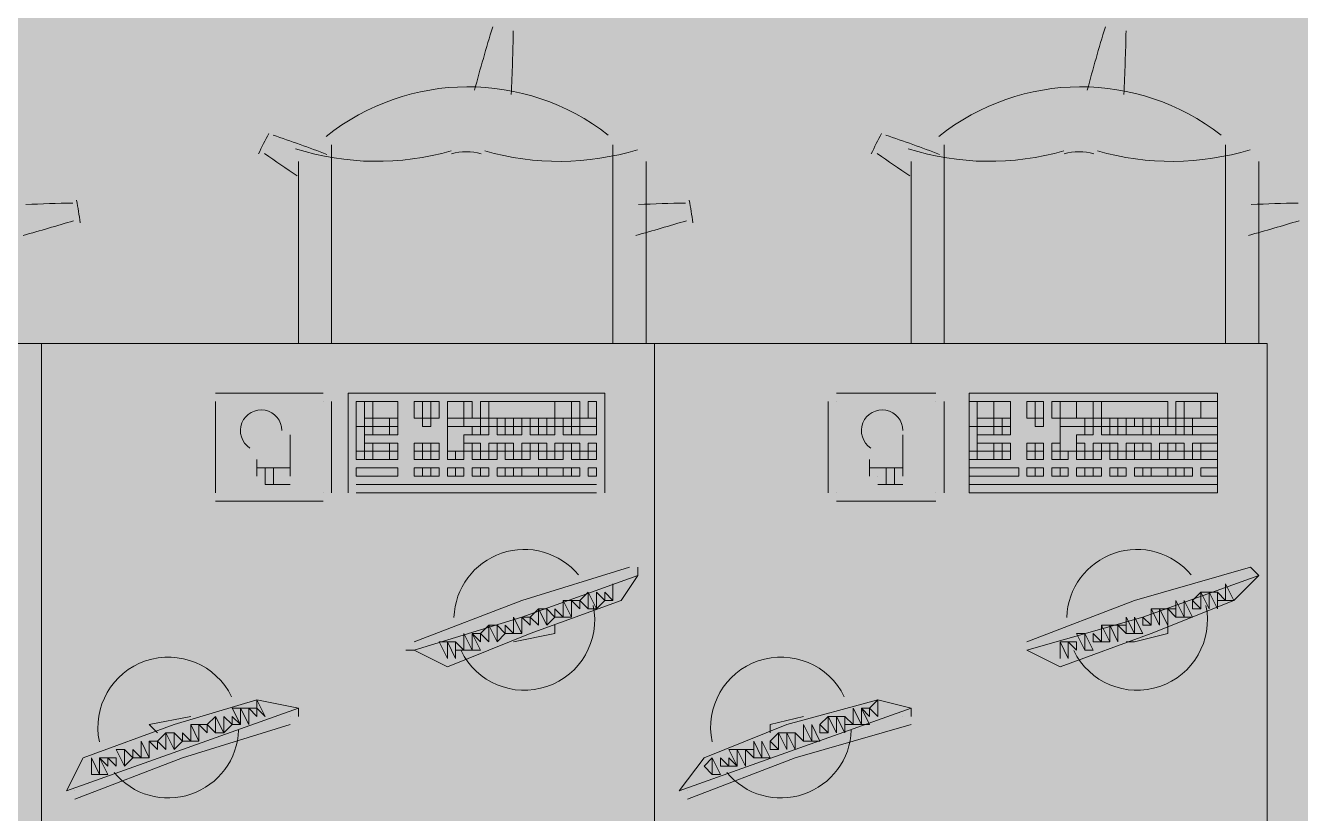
# Model space of a CAD drawing. Header units: millimetres. Extents: x 0 to 90.2, y 0 to 62.5.
# Drawn here: x 54.4 to 56.709, y 32.758 to 34.184 of the extents above; entities that cross this region are included whole.
import ezdxf

# ---------------------------------------------------------------- set-up
doc = ezdxf.new("R2010")
doc.units = ezdxf.units.MM
doc.layers.add('PDF_014405$FT-FIXFIT', color=7, linetype='Continuous')
doc.layers.add('PDF_014405$HL-TMP', color=7, linetype='Continuous', true_color=0xe6db59)

msp = doc.modelspace()

# ---------------------------------------------------------------- linework, layer by layer
at = {"layer": 'PDF_014405$FT-FIXFIT', "lineweight": 0}
for points in [[(54.954, 33.6085), (54.954, 33.9685)], [(55.4639, 33.9685), (55.4639, 33.6085)], [(56.0639, 33.6085), (56.0639, 33.9685)], [(56.5738, 33.9685), (56.5738, 33.6085)], [(54.894, 33.9385), (54.894, 33.6085)], [(55.5239, 33.6085), (55.5239, 33.9385)], [(56.0039, 33.9385), (56.0039, 33.6085)], [(56.6338, 33.6085), (56.6338, 33.9385)], [(54.939, 33.5185), (54.744, 33.5185)], [(55.4489, 33.3385), (55.4489, 33.5185), (54.984, 33.5185), (54.984, 33.3385)], [(56.0489, 33.5185), (55.8689, 33.5185)], [(54.744, 33.5035), (54.744, 33.5035)], [(54.744, 33.5035), (54.744, 33.3385)], [(54.939, 33.5035), (54.939, 33.5035)], [(54.954, 33.3385), (54.954, 33.5035)], [(55.8539, 33.5035), (55.8539, 33.3385)], [(55.8689, 33.5035), (55.8689, 33.5035)], [(56.0489, 33.5035), (56.0489, 33.5035)], [(56.0639, 33.3385), (56.0639, 33.5035)], [(54.879, 33.3685), (54.879, 33.4435)], [(55.9889, 33.3685), (55.9889, 33.4435)], [(54.819, 33.3985), (54.819, 33.3685)], [(55.9289, 33.3985), (55.9289, 33.3685)], [(54.879, 33.3835), (54.819, 33.3835)], [(54.834, 33.3835), (54.834, 33.3535), (54.879, 33.3535)], [(54.849, 33.3835), (54.849, 33.3535)], [(55.9889, 33.3835), (55.9289, 33.3835)], [(55.9589, 33.3835), (55.9589, 33.3535)], [(55.9739, 33.3835), (55.9739, 33.3535)], [(54.834, 33.3685), (54.834, 33.3685)], [(55.4339, 33.3535), (54.999, 33.3535), (55.4339, 33.3535)], [(55.9439, 33.3685), (55.9439, 33.3685)], [(55.9439, 33.3535), (55.9889, 33.3535)], [(56.5588, 33.3535), (56.1089, 33.3535), (56.5588, 33.3535)], [(54.939, 33.3385), (54.939, 33.3385)], [(54.999, 33.3385), (55.4339, 33.3385)], [(55.8689, 33.3385), (55.8689, 33.3385)], [(56.0489, 33.3385), (56.0489, 33.3385)], [(54.744, 33.3235), (54.939, 33.3235)], [(55.8689, 33.3235), (56.0489, 33.3235)], [(55.104, 33.0536), (55.1639, 33.0236), (55.3139, 33.0836), (55.4789, 33.1435), (55.5089, 33.1885), (55.5089, 33.2035)], [(55.4939, 33.2035), (55.2989, 33.1435), (55.104, 33.0686)], [(55.4939, 33.2035), (55.4939, 33.2035)], [(56.6338, 33.1885), (56.4238, 33.1135), (56.2139, 33.0536), (56.2738, 33.0236), (56.4388, 33.0836), (56.5888, 33.1435), (56.6338, 33.1885), (56.6188, 33.2035), (56.4088, 33.1435), (56.2139, 33.0686)], [(55.5089, 33.1885), (55.2989, 33.1135), (55.104, 33.0536), (55.089, 33.0536)], [(55.4639, 33.1735), (55.4639, 33.1435), (55.4639, 33.1735)], [(55.3589, 33.0985), (55.3589, 33.0836), (55.2839, 33.0686)], [(55.2989, 33.1135), (55.2989, 33.0836), (55.2989, 33.1135)], [(56.4688, 33.0985), (56.4688, 33.0836), (56.4088, 33.0686), (56.3938, 33.0686)], [(55.104, 33.0686), (55.104, 33.0686)], [(56.2139, 33.0686), (56.2139, 33.0686)], [(56.2139, 33.0536), (56.2139, 33.0536)], [(56.2738, 33.0686), (56.2738, 33.0386), (56.2738, 33.0686)], [(54.894, 32.9336), (54.894, 32.9486), (54.819, 32.9636), (54.669, 32.9186), (54.504, 32.8586), (54.474, 32.7986), (54.684, 32.8736), (54.894, 32.9486)], [(56.0039, 32.9336), (56.0039, 32.9486), (55.9439, 32.9636), (55.7789, 32.9186), (55.6289, 32.8586), (55.5839, 32.7986), (55.7939, 32.8736), (56.0039, 32.9486)], [(54.489, 32.7836), (54.684, 32.8586), (54.879, 32.9186)], [(54.639, 32.9036), (54.624, 32.9186), (54.699, 32.9336)], [(54.879, 32.9336), (54.879, 32.9336)], [(55.5989, 32.7836), (55.7939, 32.8586), (56.0039, 32.9186)], [(55.7489, 32.9036), (55.7489, 32.9186), (55.8089, 32.9336)], [(55.9889, 32.9336), (55.9889, 32.9336)], [(55.8089, 32.8886), (55.7939, 32.9036), (55.8089, 32.8886)], [(54.624, 32.8586), (54.624, 32.8886), (54.624, 32.8586)], [(54.489, 32.7986), (54.489, 32.7986)], [(55.5989, 32.7986), (55.5989, 32.7986)]]:
    msp.add_lwpolyline(points, dxfattribs=at)
for points in [[(53.3191, 33.6085), (54.429, 33.6085), (54.429, 32.3936), (53.3191, 32.3936)], [(54.429, 33.6085), (55.5389, 33.6085), (55.5389, 32.3936), (54.429, 32.3936)], [(55.5389, 33.6085), (56.6488, 33.6085), (56.6488, 32.3936), (55.5389, 32.3936)], [(56.5588, 33.5185), (56.1089, 33.5185), (56.1089, 33.3385), (56.5588, 33.3385)], [(55.014, 33.5035), (54.999, 33.5035), (54.999, 33.4585), (55.014, 33.4585)], [(55.029, 33.5035), (55.014, 33.5035), (55.014, 33.4735), (55.029, 33.4735)], [(55.074, 33.5035), (55.029, 33.5035), (55.029, 33.4735), (55.074, 33.4735)], [(55.119, 33.5035), (55.104, 33.5035), (55.104, 33.4735), (55.119, 33.4735)], [(55.1339, 33.5035), (55.119, 33.5035), (55.119, 33.4735), (55.1339, 33.4735)], [(55.1489, 33.5035), (55.1339, 33.5035), (55.1339, 33.4735), (55.1489, 33.4735)], [(55.1639, 33.5035), (55.1939, 33.5035), (55.1939, 33.4735), (55.1639, 33.4735)], [(55.1939, 33.5035), (55.2089, 33.5035), (55.2089, 33.4735), (55.1939, 33.4735)], [(55.2239, 33.5035), (55.2389, 33.5035), (55.2389, 33.4735), (55.2239, 33.4735)], [(55.3589, 33.5035), (55.2389, 33.5035), (55.2389, 33.4735), (55.3589, 33.4735)], [(55.3889, 33.5035), (55.3589, 33.5035), (55.3589, 33.4735), (55.3889, 33.4735)], [(55.4039, 33.5035), (55.3889, 33.5035), (55.3889, 33.4735), (55.4039, 33.4735)], [(55.4339, 33.5035), (55.4189, 33.5035), (55.4189, 33.4735), (55.4339, 33.4735)], [(56.1239, 33.5035), (56.1089, 33.5035), (56.1089, 33.4585), (56.1239, 33.4585)], [(56.1539, 33.5035), (56.1239, 33.5035), (56.1239, 33.4735), (56.1539, 33.4735)], [(56.1839, 33.5035), (56.1539, 33.5035), (56.1539, 33.4735), (56.1839, 33.4735)], [(56.2289, 33.5035), (56.2139, 33.5035), (56.2139, 33.4735), (56.2289, 33.4735)], [(56.2439, 33.5035), (56.2289, 33.5035), (56.2289, 33.4735), (56.2439, 33.4735)], [(56.2738, 33.5035), (56.2589, 33.5035), (56.2589, 33.4735), (56.2738, 33.4735)], [(56.2738, 33.5035), (56.3038, 33.5035), (56.3038, 33.4735), (56.2738, 33.4735)], [(56.3038, 33.5035), (56.3338, 33.5035), (56.3338, 33.4735), (56.3038, 33.4735)], [(56.3338, 33.5035), (56.3488, 33.5035), (56.3488, 33.4735), (56.3338, 33.4735)], [(56.4688, 33.5035), (56.3488, 33.5035), (56.3488, 33.4735), (56.4688, 33.4735)], [(56.4988, 33.5035), (56.4838, 33.5035), (56.4838, 33.4735), (56.4988, 33.4735)], [(56.5288, 33.5035), (56.4988, 33.5035), (56.4988, 33.4735), (56.5288, 33.4735)], [(56.5588, 33.5035), (56.5288, 33.5035), (56.5288, 33.4735), (56.5588, 33.4735)], [(55.029, 33.4735), (55.014, 33.4735), (55.014, 33.4585), (55.029, 33.4585)], [(55.059, 33.4735), (55.029, 33.4735), (55.029, 33.4585), (55.059, 33.4585)], [(55.074, 33.4735), (55.059, 33.4735), (55.059, 33.4585), (55.074, 33.4585)], [(55.1339, 33.4735), (55.119, 33.4735), (55.119, 33.4585), (55.1339, 33.4585)], [(55.1939, 33.4735), (55.1639, 33.4735), (55.1639, 33.4585), (55.1939, 33.4585)], [(55.2239, 33.4735), (55.1939, 33.4735), (55.1939, 33.4585), (55.2239, 33.4585)], [(55.2389, 33.4735), (55.2239, 33.4735), (55.2239, 33.4585), (55.2389, 33.4585)], [(55.2539, 33.4735), (55.2389, 33.4735), (55.2389, 33.4585), (55.2539, 33.4585)], [(55.2689, 33.4735), (55.2539, 33.4735), (55.2539, 33.4585), (55.2689, 33.4585)], [(55.2989, 33.4735), (55.2839, 33.4735), (55.2839, 33.4585), (55.2989, 33.4585)], [(55.3139, 33.4735), (55.2989, 33.4735), (55.2989, 33.4585), (55.3139, 33.4585)], [(55.3289, 33.4735), (55.3139, 33.4735), (55.3139, 33.4585), (55.3289, 33.4585)], [(55.3589, 33.4735), (55.3439, 33.4735), (55.3439, 33.4585), (55.3589, 33.4585)], [(55.3739, 33.4735), (55.3589, 33.4735), (55.3589, 33.4585), (55.3739, 33.4585)], [(55.3889, 33.4735), (55.3739, 33.4735), (55.3739, 33.4585), (55.3889, 33.4585)], [(55.4339, 33.4735), (55.4039, 33.4735), (55.4039, 33.4585), (55.4339, 33.4585)], [(56.1539, 33.4735), (56.1239, 33.4735), (56.1239, 33.4585), (56.1539, 33.4585)], [(56.1689, 33.4735), (56.1539, 33.4735), (56.1539, 33.4585), (56.1689, 33.4585)], [(56.1839, 33.4735), (56.1689, 33.4735), (56.1689, 33.4585), (56.1839, 33.4585)], [(56.2439, 33.4735), (56.2289, 33.4735), (56.2289, 33.4585), (56.2439, 33.4585)], [(56.3188, 33.4735), (56.2738, 33.4735), (56.2738, 33.4585), (56.3188, 33.4585)], [(56.3338, 33.4735), (56.3188, 33.4735), (56.3188, 33.4585), (56.3338, 33.4585)], [(56.3488, 33.4735), (56.3338, 33.4735), (56.3338, 33.4585), (56.3488, 33.4585)], [(56.3638, 33.4735), (56.3488, 33.4735), (56.3488, 33.4585), (56.3638, 33.4585)], [(56.3938, 33.4735), (56.3788, 33.4735), (56.3788, 33.4585), (56.3938, 33.4585)], [(56.4088, 33.4735), (56.3938, 33.4735), (56.3938, 33.4585), (56.4088, 33.4585)], [(56.4238, 33.4735), (56.4088, 33.4735), (56.4088, 33.4585), (56.4238, 33.4585)], [(56.4538, 33.4735), (56.4388, 33.4735), (56.4388, 33.4585), (56.4538, 33.4585)], [(56.4688, 33.4735), (56.4538, 33.4735), (56.4538, 33.4585), (56.4688, 33.4585)], [(56.4838, 33.4735), (56.4688, 33.4735), (56.4688, 33.4585), (56.4838, 33.4585)], [(56.5138, 33.4735), (56.4988, 33.4735), (56.4988, 33.4585), (56.5138, 33.4585)], [(56.5588, 33.4735), (56.5138, 33.4735), (56.5138, 33.4585), (56.5588, 33.4585)], [(55.014, 33.4585), (54.999, 33.4585), (54.999, 33.4135), (55.014, 33.4135)], [(55.029, 33.4585), (55.014, 33.4585), (55.014, 33.4435), (55.029, 33.4435)], [(55.059, 33.4585), (55.029, 33.4585), (55.029, 33.4435), (55.059, 33.4435)], [(55.074, 33.4585), (55.059, 33.4585), (55.059, 33.4435), (55.074, 33.4435)], [(55.1939, 33.4585), (55.1639, 33.4585), (55.1639, 33.4135), (55.1939, 33.4135), (55.1939, 33.4435), (55.2089, 33.4435), (55.2089, 33.4585)], [(55.2239, 33.4585), (55.2089, 33.4585), (55.2089, 33.4435), (55.2239, 33.4435)], [(55.2389, 33.4585), (55.2239, 33.4585), (55.2239, 33.4435), (55.2389, 33.4435)], [(55.2689, 33.4585), (55.2539, 33.4585), (55.2539, 33.4435), (55.2689, 33.4435)], [(55.2839, 33.4585), (55.2689, 33.4585), (55.2689, 33.4435), (55.2839, 33.4435)], [(55.2989, 33.4585), (55.2839, 33.4585), (55.2839, 33.4435), (55.2989, 33.4435)], [(55.3289, 33.4585), (55.3139, 33.4585), (55.3139, 33.4435), (55.3289, 33.4435)], [(55.3439, 33.4585), (55.3289, 33.4585), (55.3289, 33.4435), (55.3439, 33.4435)], [(55.3589, 33.4585), (55.3439, 33.4585), (55.3439, 33.4435), (55.3589, 33.4435)], [(55.3889, 33.4585), (55.3739, 33.4585), (55.3739, 33.4435), (55.3889, 33.4435)], [(55.4039, 33.4585), (55.3889, 33.4585), (55.3889, 33.4435), (55.4039, 33.4435)], [(55.4339, 33.4585), (55.4039, 33.4585), (55.4039, 33.4435), (55.4339, 33.4435)], [(56.1239, 33.4585), (56.1089, 33.4585), (56.1089, 33.4135), (56.1239, 33.4135)], [(56.1539, 33.4585), (56.1239, 33.4585), (56.1239, 33.4435), (56.1539, 33.4435)], [(56.1689, 33.4585), (56.1539, 33.4585), (56.1539, 33.4435), (56.1689, 33.4435)], [(56.1839, 33.4585), (56.1689, 33.4585), (56.1689, 33.4435), (56.1839, 33.4435)], [(56.3038, 33.4585), (56.2738, 33.4585), (56.2738, 33.4135), (56.3038, 33.4135), (56.3038, 33.4435), (56.3188, 33.4435), (56.3188, 33.4585)], [(56.3338, 33.4585), (56.3188, 33.4585), (56.3188, 33.4435), (56.3338, 33.4435)], [(56.3638, 33.4585), (56.3488, 33.4585), (56.3488, 33.4435), (56.3638, 33.4435)], [(56.3788, 33.4585), (56.3638, 33.4585), (56.3638, 33.4435), (56.3788, 33.4435)], [(56.3938, 33.4585), (56.3788, 33.4585), (56.3788, 33.4435), (56.3938, 33.4435)], [(56.4238, 33.4585), (56.3938, 33.4585), (56.3938, 33.4435), (56.4238, 33.4435)], [(56.4388, 33.4585), (56.4238, 33.4585), (56.4238, 33.4435), (56.4388, 33.4435)], [(56.4538, 33.4585), (56.4388, 33.4585), (56.4388, 33.4435), (56.4538, 33.4435)], [(56.4838, 33.4585), (56.4538, 33.4585), (56.4538, 33.4435), (56.4838, 33.4435)], [(56.4988, 33.4585), (56.4838, 33.4585), (56.4838, 33.4435), (56.4988, 33.4435)], [(56.5138, 33.4585), (56.4988, 33.4585), (56.4988, 33.4435), (56.5138, 33.4435)], [(56.5588, 33.4585), (56.5138, 33.4585), (56.5138, 33.4435), (56.5588, 33.4435)], [(55.029, 33.4285), (55.014, 33.4285), (55.014, 33.4135), (55.029, 33.4135)], [(55.059, 33.4285), (55.029, 33.4285), (55.029, 33.4135), (55.059, 33.4135)], [(55.074, 33.4285), (55.059, 33.4285), (55.059, 33.4135), (55.074, 33.4135)], [(55.119, 33.4285), (55.104, 33.4285), (55.104, 33.4135), (55.119, 33.4135)], [(55.1339, 33.4285), (55.119, 33.4285), (55.119, 33.4135), (55.1339, 33.4135)], [(55.1489, 33.4285), (55.1339, 33.4285), (55.1339, 33.4135), (55.1489, 33.4135)], [(55.2089, 33.4285), (55.1939, 33.4285), (55.1939, 33.4135), (55.2089, 33.4135)], [(55.2239, 33.4285), (55.2089, 33.4285), (55.2089, 33.4135), (55.2239, 33.4135)], [(55.2539, 33.4285), (55.2389, 33.4285), (55.2389, 33.4135), (55.2539, 33.4135)], [(55.2689, 33.4285), (55.2539, 33.4285), (55.2539, 33.4135), (55.2689, 33.4135)], [(55.2839, 33.4285), (55.2689, 33.4285), (55.2689, 33.4135), (55.2839, 33.4135)], [(55.3139, 33.4285), (55.2989, 33.4285), (55.2989, 33.4135), (55.3139, 33.4135)], [(55.3289, 33.4285), (55.3139, 33.4285), (55.3139, 33.4135), (55.3289, 33.4135)], [(55.3439, 33.4285), (55.3289, 33.4285), (55.3289, 33.4135), (55.3439, 33.4135)], [(55.3739, 33.4285), (55.3589, 33.4285), (55.3589, 33.4135), (55.3739, 33.4135)], [(55.3889, 33.4285), (55.3739, 33.4285), (55.3739, 33.4135), (55.3889, 33.4135)], [(55.4039, 33.4285), (55.3889, 33.4285), (55.3889, 33.4135), (55.4039, 33.4135)], [(55.4339, 33.4285), (55.4189, 33.4285), (55.4189, 33.4135), (55.4339, 33.4135)], [(56.1539, 33.4285), (56.1239, 33.4285), (56.1239, 33.4135), (56.1539, 33.4135)], [(56.1689, 33.4285), (56.1539, 33.4285), (56.1539, 33.4135), (56.1689, 33.4135)], [(56.1839, 33.4285), (56.1689, 33.4285), (56.1689, 33.4135), (56.1839, 33.4135)], [(56.2289, 33.4285), (56.2139, 33.4285), (56.2139, 33.4135), (56.2289, 33.4135)], [(56.2439, 33.4285), (56.2289, 33.4285), (56.2289, 33.4135), (56.2439, 33.4135)], [(56.2738, 33.4285), (56.2589, 33.4285), (56.2589, 33.4135), (56.2738, 33.4135)], [(56.3188, 33.4285), (56.3038, 33.4285), (56.3038, 33.4135), (56.3188, 33.4135)], [(56.3488, 33.4285), (56.3338, 33.4285), (56.3338, 33.4135), (56.3488, 33.4135)], [(56.3638, 33.4285), (56.3488, 33.4285), (56.3488, 33.4135), (56.3638, 33.4135)], [(56.3788, 33.4285), (56.3638, 33.4285), (56.3638, 33.4135), (56.3788, 33.4135)], [(56.4088, 33.4285), (56.3938, 33.4285), (56.3938, 33.4135), (56.4088, 33.4135)], [(56.4238, 33.4285), (56.4088, 33.4285), (56.4088, 33.4135), (56.4238, 33.4135)], [(56.4388, 33.4285), (56.4238, 33.4285), (56.4238, 33.4135), (56.4388, 33.4135)], [(56.4688, 33.4285), (56.4538, 33.4285), (56.4538, 33.4135), (56.4688, 33.4135)], [(56.4838, 33.4285), (56.4688, 33.4285), (56.4688, 33.4135), (56.4838, 33.4135)], [(56.4988, 33.4285), (56.4838, 33.4285), (56.4838, 33.4135), (56.4988, 33.4135)], [(56.5288, 33.4285), (56.5138, 33.4285), (56.5138, 33.4135), (56.5288, 33.4135)], [(56.5588, 33.4285), (56.5288, 33.4285), (56.5288, 33.4135), (56.5588, 33.4135)], [(55.014, 33.4135), (54.999, 33.4135), (54.999, 33.3985), (55.014, 33.3985)], [(55.029, 33.4135), (55.014, 33.4135), (55.014, 33.3985), (55.029, 33.3985)], [(55.059, 33.4135), (55.029, 33.4135), (55.029, 33.3985), (55.059, 33.3985)], [(55.074, 33.4135), (55.059, 33.4135), (55.059, 33.3985), (55.074, 33.3985)], [(55.119, 33.4135), (55.104, 33.4135), (55.104, 33.3985), (55.119, 33.3985)], [(55.1339, 33.4135), (55.119, 33.4135), (55.119, 33.3985), (55.1339, 33.3985)], [(55.1489, 33.4135), (55.1339, 33.4135), (55.1339, 33.3985), (55.1489, 33.3985)], [(55.1789, 33.4135), (55.1639, 33.4135), (55.1639, 33.3985), (55.1789, 33.3985)], [(55.1939, 33.4135), (55.1789, 33.4135), (55.1789, 33.3985), (55.1939, 33.3985)], [(55.2239, 33.4135), (55.2089, 33.4135), (55.2089, 33.3985), (55.2239, 33.3985)], [(55.2389, 33.4135), (55.2239, 33.4135), (55.2239, 33.3985), (55.2389, 33.3985)], [(55.2539, 33.4135), (55.2389, 33.4135), (55.2389, 33.3985), (55.2539, 33.3985)], [(55.2839, 33.4135), (55.2689, 33.4135), (55.2689, 33.3985), (55.2839, 33.3985)], [(55.2989, 33.4135), (55.2839, 33.4135), (55.2839, 33.3985), (55.2989, 33.3985)], [(55.3139, 33.4135), (55.2989, 33.4135), (55.2989, 33.3985), (55.3139, 33.3985)], [(55.3439, 33.4135), (55.3289, 33.4135), (55.3289, 33.3985), (55.3439, 33.3985)], [(55.3589, 33.4135), (55.3439, 33.4135), (55.3439, 33.3985), (55.3589, 33.3985)], [(55.3739, 33.4135), (55.3589, 33.4135), (55.3589, 33.3985), (55.3739, 33.3985)], [(55.4039, 33.4135), (55.3889, 33.4135), (55.3889, 33.3985), (55.4039, 33.3985)], [(55.4189, 33.4135), (55.4039, 33.4135), (55.4039, 33.3985), (55.4189, 33.3985)], [(55.4339, 33.4135), (55.4189, 33.4135), (55.4189, 33.3985), (55.4339, 33.3985)], [(56.1239, 33.4135), (56.1089, 33.4135), (56.1089, 33.3985), (56.1239, 33.3985)], [(56.1539, 33.4135), (56.1239, 33.4135), (56.1239, 33.3985), (56.1539, 33.3985)], [(56.1689, 33.4135), (56.1539, 33.4135), (56.1539, 33.3985), (56.1689, 33.3985)], [(56.1839, 33.4135), (56.1689, 33.4135), (56.1689, 33.3985), (56.1839, 33.3985)], [(56.2289, 33.4135), (56.2139, 33.4135), (56.2139, 33.3985), (56.2289, 33.3985)], [(56.2439, 33.4135), (56.2289, 33.4135), (56.2289, 33.3985), (56.2439, 33.3985)], [(56.2738, 33.4135), (56.2589, 33.4135), (56.2589, 33.3985), (56.2738, 33.3985)], [(56.2888, 33.4135), (56.2738, 33.4135), (56.2738, 33.3985), (56.2888, 33.3985)], [(56.3188, 33.4135), (56.3038, 33.4135), (56.3038, 33.3985), (56.3188, 33.3985)], [(56.3338, 33.4135), (56.3188, 33.4135), (56.3188, 33.3985), (56.3338, 33.3985)], [(56.3488, 33.4135), (56.3338, 33.4135), (56.3338, 33.3985), (56.3488, 33.3985)], [(56.3788, 33.4135), (56.3638, 33.4135), (56.3638, 33.3985), (56.3788, 33.3985)], [(56.3938, 33.4135), (56.3788, 33.4135), (56.3788, 33.3985), (56.3938, 33.3985)], [(56.4088, 33.4135), (56.3938, 33.4135), (56.3938, 33.3985), (56.4088, 33.3985)], [(56.4388, 33.4135), (56.4088, 33.4135), (56.4088, 33.3985), (56.4388, 33.3985)], [(56.4538, 33.4135), (56.4388, 33.4135), (56.4388, 33.3985), (56.4538, 33.3985)], [(56.4688, 33.4135), (56.4538, 33.4135), (56.4538, 33.3985), (56.4688, 33.3985)], [(56.4988, 33.4135), (56.4688, 33.4135), (56.4688, 33.3985), (56.4988, 33.3985)], [(56.5138, 33.4135), (56.4988, 33.4135), (56.4988, 33.3985), (56.5138, 33.3985)], [(56.5288, 33.4135), (56.5138, 33.4135), (56.5138, 33.3985), (56.5288, 33.3985)], [(56.5588, 33.4135), (56.5288, 33.4135), (56.5288, 33.3985), (56.5588, 33.3985)], [(55.074, 33.3685), (54.999, 33.3685), (54.999, 33.3835), (55.074, 33.3835)], [(55.119, 33.3835), (55.104, 33.3835), (55.104, 33.3685), (55.119, 33.3685)], [(55.1339, 33.3835), (55.119, 33.3835), (55.119, 33.3685), (55.1339, 33.3685)], [(55.1489, 33.3835), (55.1339, 33.3835), (55.1339, 33.3685), (55.1489, 33.3685)], [(55.1789, 33.3835), (55.1639, 33.3835), (55.1639, 33.3685), (55.1789, 33.3685)], [(55.1939, 33.3835), (55.1789, 33.3835), (55.1789, 33.3685), (55.1939, 33.3685)], [(55.2239, 33.3835), (55.2089, 33.3835), (55.2089, 33.3685), (55.2239, 33.3685)], [(55.2389, 33.3835), (55.2239, 33.3835), (55.2239, 33.3685), (55.2389, 33.3685)], [(55.2689, 33.3835), (55.2539, 33.3835), (55.2539, 33.3685), (55.2689, 33.3685)], [(55.2839, 33.3835), (55.2689, 33.3835), (55.2689, 33.3685), (55.2839, 33.3685)], [(55.2989, 33.3835), (55.2839, 33.3835), (55.2839, 33.3685), (55.2989, 33.3685)], [(55.3289, 33.3835), (55.2989, 33.3835), (55.2989, 33.3685), (55.3289, 33.3685)], [(55.3439, 33.3835), (55.3289, 33.3835), (55.3289, 33.3685), (55.3439, 33.3685)], [(55.3739, 33.3835), (55.3439, 33.3835), (55.3439, 33.3685), (55.3739, 33.3685)], [(55.3889, 33.3835), (55.3739, 33.3835), (55.3739, 33.3685), (55.3889, 33.3685)], [(55.4039, 33.3835), (55.3889, 33.3835), (55.3889, 33.3685), (55.4039, 33.3685)], [(55.4339, 33.3835), (55.4189, 33.3835), (55.4189, 33.3685), (55.4339, 33.3685)], [(56.1989, 33.3685), (56.1089, 33.3685), (56.1089, 33.3835), (56.1989, 33.3835)], [(56.2289, 33.3835), (56.2139, 33.3835), (56.2139, 33.3685), (56.2289, 33.3685)], [(56.2439, 33.3835), (56.2289, 33.3835), (56.2289, 33.3685), (56.2439, 33.3685)], [(56.2738, 33.3835), (56.2589, 33.3835), (56.2589, 33.3685), (56.2738, 33.3685)], [(56.2888, 33.3835), (56.2738, 33.3835), (56.2738, 33.3685), (56.2888, 33.3685)], [(56.3188, 33.3835), (56.3038, 33.3835), (56.3038, 33.3685), (56.3188, 33.3685)], [(56.3338, 33.3835), (56.3188, 33.3835), (56.3188, 33.3685), (56.3338, 33.3685)], [(56.3488, 33.3835), (56.3338, 33.3835), (56.3338, 33.3685), (56.3488, 33.3685)], [(56.3788, 33.3835), (56.3638, 33.3835), (56.3638, 33.3685), (56.3788, 33.3685)], [(56.3938, 33.3835), (56.3788, 33.3835), (56.3788, 33.3685), (56.3938, 33.3685)], [(56.4238, 33.3835), (56.4088, 33.3835), (56.4088, 33.3685), (56.4238, 33.3685)], [(56.4388, 33.3835), (56.4238, 33.3835), (56.4238, 33.3685), (56.4388, 33.3685)], [(56.4688, 33.3835), (56.4388, 33.3835), (56.4388, 33.3685), (56.4688, 33.3685)], [(56.4838, 33.3835), (56.4688, 33.3835), (56.4688, 33.3685), (56.4838, 33.3685)], [(56.4988, 33.3835), (56.4838, 33.3835), (56.4838, 33.3685), (56.4988, 33.3685)], [(56.5138, 33.3835), (56.4988, 33.3835), (56.4988, 33.3685), (56.5138, 33.3685)], [(56.5588, 33.3835), (56.5288, 33.3835), (56.5288, 33.3685), (56.5588, 33.3685)], [(56.5738, 33.1735), (56.5738, 33.1435), (56.5888, 33.1435)], [(55.4189, 33.1585), (55.4039, 33.1435), (55.4189, 33.1285)], [(55.4189, 33.1585), (55.4189, 33.1285), (55.4339, 33.1285)], [(55.4339, 33.1585), (55.4339, 33.1285), (55.4489, 33.1435)], [(55.4489, 33.1585), (55.4489, 33.1435), (55.4639, 33.1435)], [(56.5288, 33.1585), (56.5138, 33.1435), (56.5288, 33.1285)], [(56.5438, 33.1585), (56.5288, 33.1585), (56.5438, 33.1285)], [(56.5588, 33.1585), (56.5438, 33.1585), (56.5588, 33.1285), (56.5588, 33.1435)], [(56.5588, 33.1585), (56.5588, 33.1435), (56.5738, 33.1435)], [(55.3289, 33.1285), (55.3139, 33.1135), (55.3289, 33.0985)], [(55.3439, 33.1285), (55.3289, 33.1285), (55.3439, 33.0985)], [(55.3439, 33.1285), (55.3439, 33.0985), (55.3589, 33.1135)], [(55.3589, 33.1285), (55.3589, 33.1135), (55.3739, 33.1135)], [(55.3739, 33.1435), (55.3739, 33.1135), (55.3889, 33.1135)], [(55.3889, 33.1435), (55.3739, 33.1435), (55.3889, 33.1135)], [(55.4039, 33.1435), (55.3889, 33.1435), (55.4039, 33.1285)], [(56.4388, 33.1285), (56.4388, 33.1135), (56.4388, 33.0985)], [(56.4538, 33.1285), (56.4388, 33.1285), (56.4538, 33.0985)], [(56.4688, 33.1285), (56.4538, 33.1285), (56.4688, 33.0985), (56.4688, 33.1135)], [(56.4838, 33.1285), (56.4688, 33.1285), (56.4838, 33.1135)], [(56.4838, 33.1435), (56.4838, 33.1135), (56.4988, 33.1135)], [(56.4988, 33.1435), (56.4988, 33.1135), (56.5138, 33.1135)], [(56.5138, 33.1435), (56.5138, 33.1285), (56.5288, 33.1285)], [(55.2389, 33.0985), (55.2239, 33.0836), (55.2389, 33.0686)], [(55.2539, 33.0985), (55.2389, 33.0985), (55.2539, 33.0686)], [(55.2539, 33.0985), (55.2539, 33.0686), (55.2689, 33.0836)], [(55.2689, 33.0985), (55.2689, 33.0836), (55.2839, 33.0836)], [(55.2839, 33.1135), (55.2839, 33.0836), (55.2989, 33.0836)], [(55.3139, 33.1135), (55.2989, 33.1135), (55.3139, 33.0985)], [(56.3488, 33.0985), (56.3488, 33.0836), (56.3488, 33.0686), (56.3638, 33.0686)], [(56.3638, 33.0985), (56.3488, 33.0985), (56.3638, 33.0686)], [(56.3788, 33.0985), (56.3638, 33.0985), (56.3788, 33.0686), (56.3788, 33.0836)], [(56.3938, 33.0985), (56.3788, 33.0985), (56.3938, 33.0836)], [(56.3938, 33.1135), (56.3938, 33.0836), (56.4088, 33.0836)], [(56.4088, 33.1135), (56.4088, 33.0836), (56.4238, 33.0836)], [(56.4238, 33.1135), (56.4238, 33.0985), (56.4388, 33.0985)], [(55.1939, 33.0836), (55.1939, 33.0536), (55.2089, 33.0536)], [(55.2089, 33.0836), (55.2089, 33.0536), (55.2239, 33.0536)], [(55.2239, 33.0836), (55.2089, 33.0836), (55.2239, 33.0686)], [(56.3188, 33.0836), (56.3038, 33.0836), (56.3188, 33.0536)], [(56.3188, 33.0836), (56.3188, 33.0536), (56.3338, 33.0536)], [(56.3338, 33.0836), (56.3338, 33.0686), (56.3488, 33.0686)], [(55.1639, 33.0686), (55.1489, 33.0686), (55.1639, 33.0386)], [(55.1789, 33.0686), (55.1639, 33.0686), (55.1789, 33.0386), (55.1789, 33.0536)], [(55.1789, 33.0686), (55.1789, 33.0536), (55.1939, 33.0536)], [(56.2888, 33.0686), (56.2738, 33.0686), (56.2888, 33.0386), (56.2888, 33.0536)], [(56.3038, 33.0686), (56.2888, 33.0686), (56.3038, 33.0536)], [(54.834, 32.9336), (54.819, 32.9636), (54.819, 32.9486)], [(55.9439, 32.9336), (55.9439, 32.9636), (55.9289, 32.9486)], [(54.789, 32.9186), (54.789, 32.9486), (54.774, 32.9486)], [(54.804, 32.9186), (54.804, 32.9486), (54.789, 32.9486)], [(54.819, 32.9336), (54.819, 32.9486), (54.804, 32.9486)], [(55.8989, 32.9186), (55.9139, 32.9186), (55.8989, 32.9486)], [(55.9289, 32.9336), (55.9289, 32.9486), (55.9139, 32.9486)], [(55.9139, 32.9186), (55.9289, 32.9186), (55.9139, 32.9486)], [(54.714, 32.8886), (54.714, 32.9186), (54.699, 32.9186)], [(54.699, 32.8886), (54.714, 32.8886), (54.699, 32.9186), (54.699, 32.9036)], [(54.729, 32.9036), (54.729, 32.9186), (54.714, 32.9186)], [(54.744, 32.9036), (54.744, 32.9336), (54.729, 32.9186)], [(54.744, 32.9036), (54.759, 32.9036), (54.744, 32.9336)], [(54.759, 32.9036), (54.774, 32.9186), (54.759, 32.9336)], [(54.774, 32.9186), (54.789, 32.9186), (54.774, 32.9336)], [(55.8089, 32.8886), (55.8239, 32.8886), (55.8089, 32.9186), (55.8089, 32.9036)], [(55.8239, 32.8886), (55.8389, 32.8886), (55.8239, 32.9186)], [(55.8539, 32.9036), (55.8539, 32.9336), (55.8389, 32.9186)], [(55.8389, 32.9036), (55.8539, 32.9036), (55.8389, 32.9186)], [(55.8689, 32.9036), (55.8689, 32.9336), (55.8539, 32.9336)], [(55.8839, 32.9036), (55.8839, 32.9186), (55.8839, 32.9336), (55.8689, 32.9336)], [(55.8839, 32.9186), (55.8989, 32.9186), (55.8839, 32.9336)], [(54.654, 32.8736), (54.654, 32.9036), (54.639, 32.8886)], [(54.669, 32.8736), (54.669, 32.9036), (54.654, 32.9036)], [(54.669, 32.8736), (54.684, 32.8886), (54.669, 32.9036)], [(54.684, 32.8886), (54.699, 32.8886), (54.684, 32.9036)], [(55.7639, 32.8736), (55.7639, 32.9036), (55.7489, 32.8886)], [(55.7789, 32.8736), (55.7789, 32.9036), (55.7639, 32.9036)], [(55.7939, 32.8736), (55.7939, 32.8886), (55.7939, 32.9036), (55.7789, 32.9036)], [(54.579, 32.8436), (54.579, 32.8736), (54.564, 32.8736)], [(54.579, 32.8436), (54.594, 32.8586), (54.579, 32.8736)], [(54.594, 32.8586), (54.609, 32.8586), (54.594, 32.8736)], [(54.609, 32.8586), (54.624, 32.8586), (54.609, 32.8886), (54.609, 32.8736)], [(54.639, 32.8736), (54.639, 32.8886), (54.624, 32.8886)], [(55.6889, 32.8436), (55.6889, 32.8736), (55.6739, 32.8736)], [(55.7039, 32.8436), (55.7039, 32.8586), (55.7039, 32.8736), (55.6889, 32.8736)], [(55.7189, 32.8586), (55.7189, 32.8736), (55.7039, 32.8736)], [(55.7189, 32.8586), (55.7339, 32.8586), (55.7189, 32.8886), (55.7189, 32.8736)], [(55.7339, 32.8586), (55.7489, 32.8586), (55.7339, 32.8886)], [(55.7489, 32.8736), (55.7639, 32.8736), (55.7489, 32.8886)], [(54.519, 32.8286), (54.534, 32.8286), (54.519, 32.8586), (54.519, 32.8436)], [(54.549, 32.8436), (54.549, 32.8586), (54.534, 32.8586)], [(54.534, 32.8286), (54.549, 32.8286), (54.534, 32.8586)], [(54.564, 32.8436), (54.564, 32.8586), (54.549, 32.8586)], [(55.6439, 32.8286), (55.6439, 32.8586), (55.6289, 32.8436)], [(55.6439, 32.8286), (55.6589, 32.8286), (55.6439, 32.8586)], [(55.6589, 32.8436), (55.6739, 32.8436), (55.6589, 32.8586)], [(55.6739, 32.8436), (55.6889, 32.8436), (55.6739, 32.8586)]]:
    msp.add_lwpolyline(points, close=True, dxfattribs=at)
for centre, radius, start, end in [((58.4086, 33.2133), 3.3076, 162.9713, 165.031), ((51.9728, 34.2311), 3.3111, 357.035, 359.0267), ((59.5185, 33.2133), 3.3076, 162.9713, 165.031), ((53.0827, 34.2311), 3.3111, 357.035, 359.0267), ((55.2014, 33.661), 0.4125, 51.9766, 128.5619), ((56.3113, 33.661), 0.4125, 51.9766, 128.5619), ((55.1983, 33.7833), 0.4124, 150.1335, 155.8687), ((53.7734, 30.8584), 3.3073, 69.2469, 71.0322), ((56.3083, 33.7833), 0.4124, 150.1335, 155.8687), ((54.8833, 30.8584), 3.3073, 69.2469, 71.0322), ((56.7411, 36.6748), 3.3244, 234.9705, 236.2055), ((55.0365, 34.426), 0.4875, 252.3898, 286.0229), ((55.1984, 33.8583), 0.0975, 73.9762, 106.0238), ((55.3664, 34.426), 0.4875, 253.9774, 286.9226), ((57.851, 36.6748), 3.3244, 234.9705, 236.2055), ((56.1464, 34.426), 0.4875, 252.3898, 286.0229), ((56.3083, 33.8583), 0.0975, 73.9762, 106.0238), ((56.4763, 34.426), 0.4875, 253.9774, 286.9226), ((54.5414, 30.5622), 3.3012, 90.9716, 92.4463), ((54.0884, 33.7833), 0.4125, 6.1361, 11.8652), ((55.6513, 30.5622), 3.3012, 90.9716, 92.4463), ((55.1983, 33.7833), 0.4125, 6.1361, 11.8652), ((56.7612, 30.5622), 3.3012, 90.9716, 92.4463), ((53.5184, 36.9933), 3.3073, 285.3808, 287.0287), ((54.6283, 36.9933), 3.3073, 285.3808, 287.0287), ((55.7383, 36.9933), 3.3073, 285.3808, 287.0287), ((54.8265, 33.451), 0.0375, 0.0012, 237.2913), ((55.9514, 33.451), 0.0375, 0.0012, 237.2913), ((55.3033, 33.1084), 0.1275, 39.5892, 177.984), ((56.4133, 33.1084), 0.1275, 39.5892, 177.984), ((55.3033, 33.1084), 0.1275, 205.9552, 11.6125), ((56.4133, 33.1084), 0.1275, 205.9552, 11.6125), ((54.6584, 32.9134), 0.1275, 25.9552, 191.6125), ((55.7683, 32.9134), 0.1275, 25.9552, 191.6125), ((54.6584, 32.9134), 0.1275, 219.5892, 357.984), ((55.7683, 32.9134), 0.1275, 219.5892, 357.984)]:
    msp.add_arc(centre, radius, start, end, dxfattribs=at)
at = {"layer": 'PDF_014405$HL-TMP', "color": 54, "true_color": 0x999900, "transparency": 33554559}
for points in [[(58.5537, 35.1384), (51.0843, 35.1384), (58.5537, 30.7438)], [(51.0843, 35.1384), (58.5537, 30.7438), (51.0843, 30.7438)]]:
    msp.add_solid(points, dxfattribs=at)

doc.saveas('drawing.dxf')
